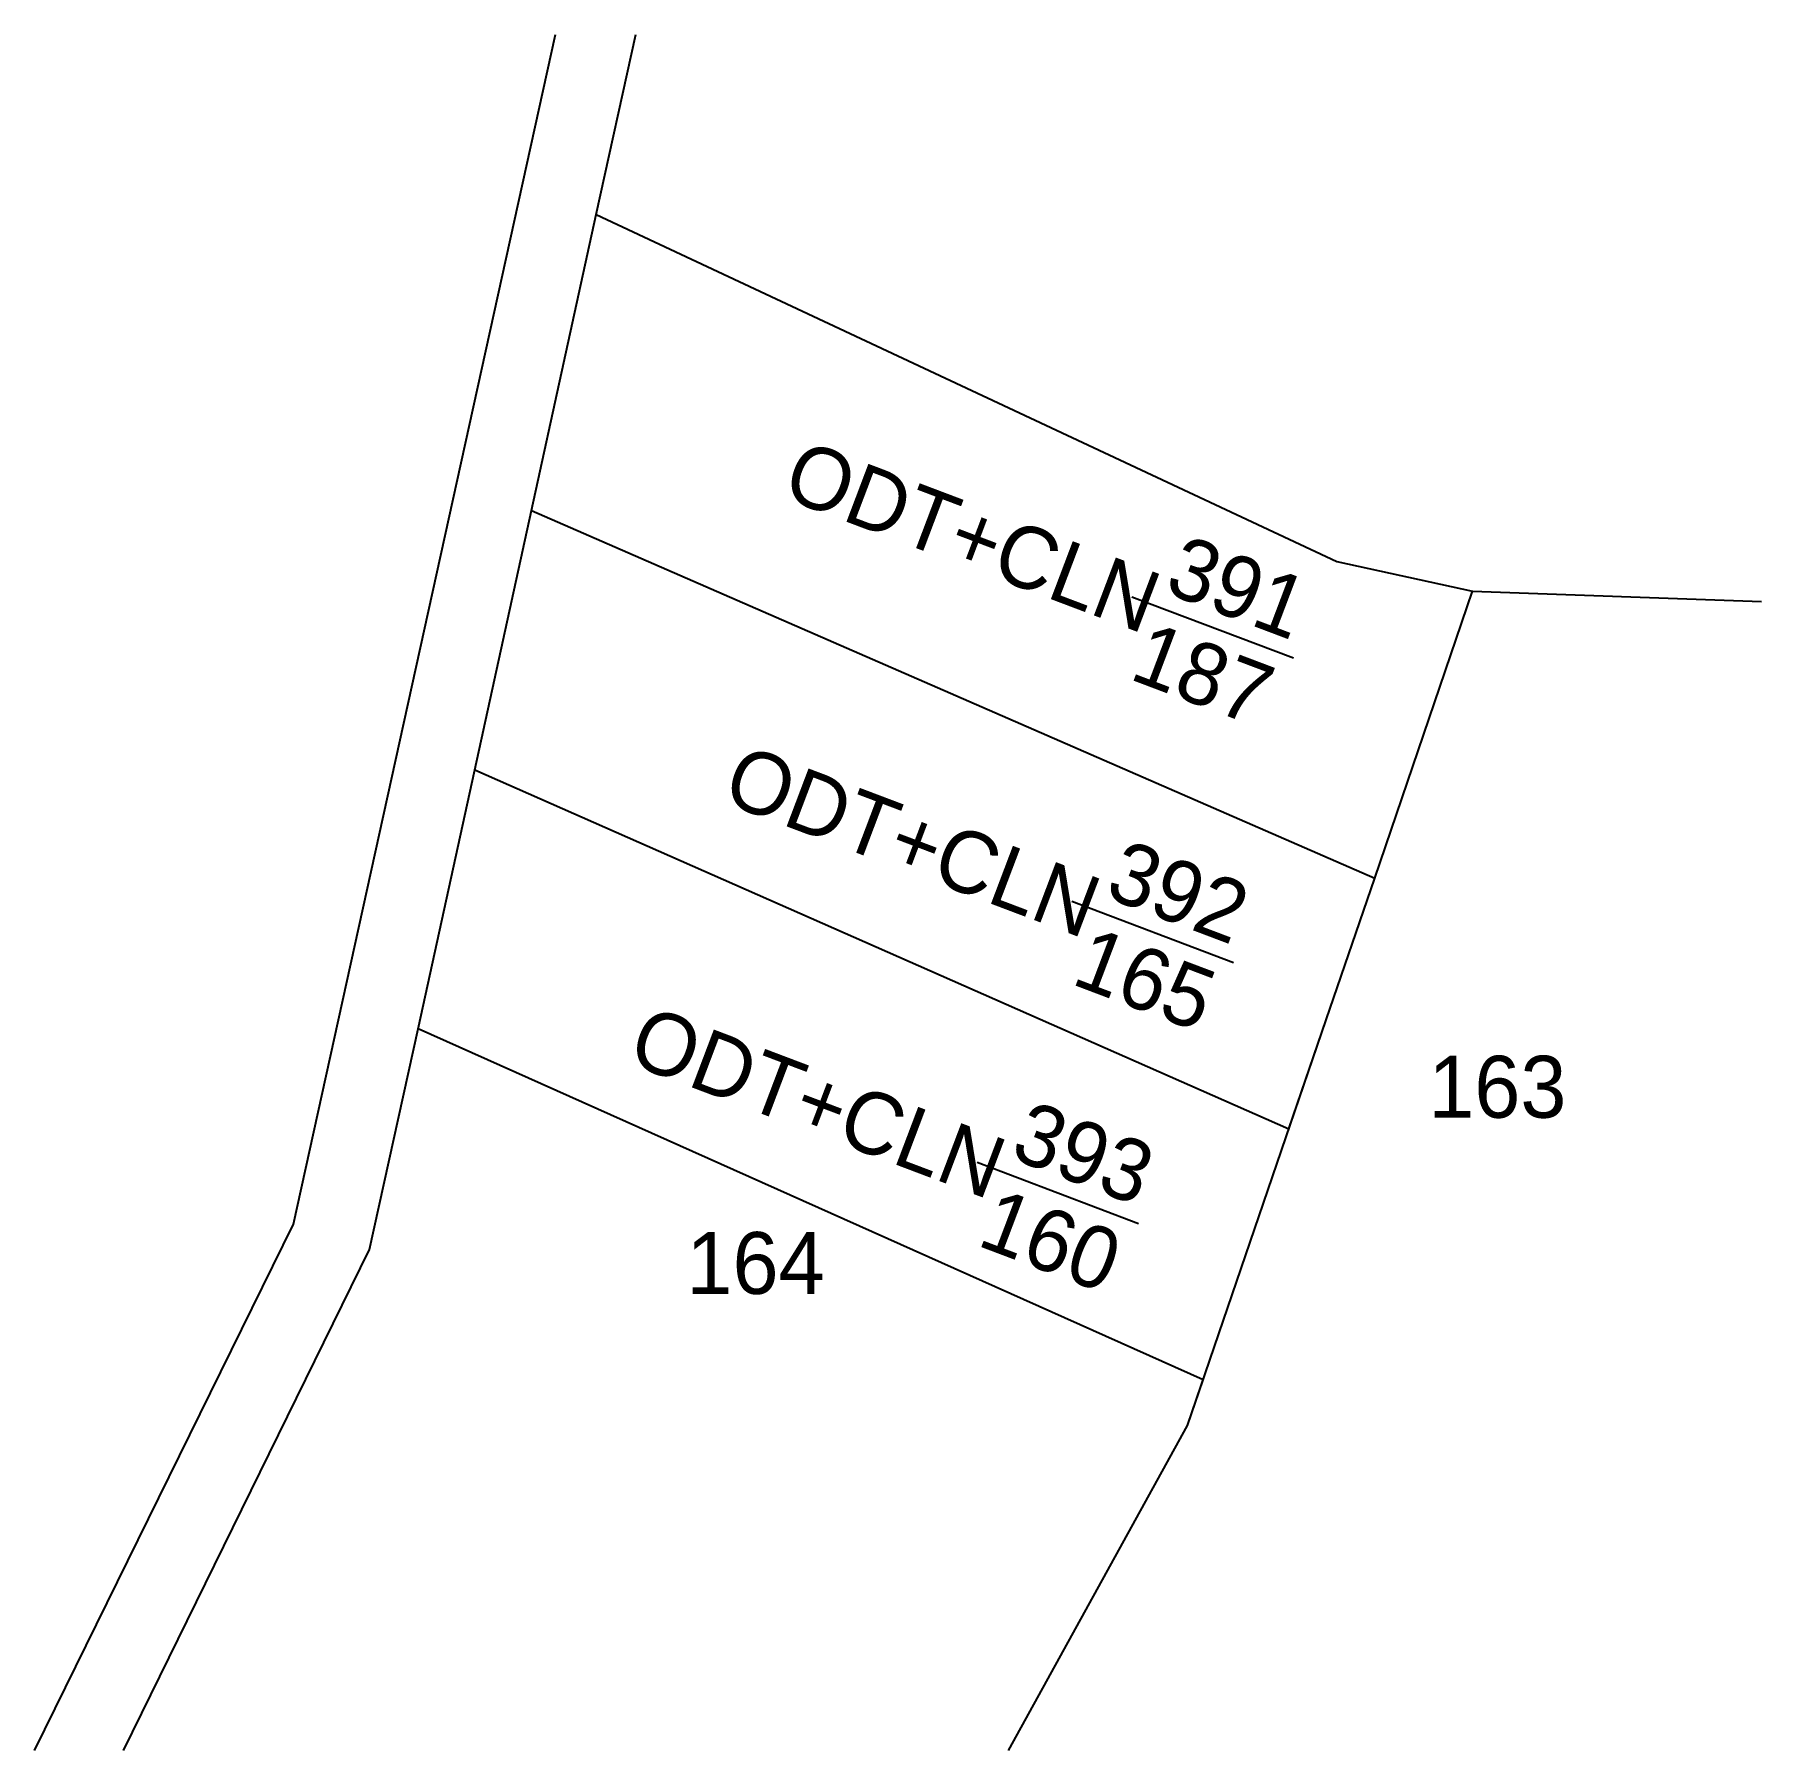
# Model space of a CAD drawing. Extents: x 552221.6 to 552267.1, y 1839295.2 to 1839340.5.
import ezdxf

# ---------------------------------------------------------------- set-up
doc = ezdxf.new("R2010")
doc.units = 0
for name, color, linetype in [('Level 10', 7, 'Continuous'), ('Level 13', 7, 'Continuous'), ('Level 23', 7, 'Continuous')]:
    doc.layers.add(name, color=color, linetype=linetype)

msp = doc.modelspace()

# ---------------------------------------------------------------- linework, layer by layer
at = {"layer": 'Level 10'}
for p, q in [((552234.67, 1839327.89), (552256.93, 1839318.19)), ((552256.93, 1839318.19), (552259.51, 1839325.76)), ((552259.51, 1839325.76), (552267.14, 1839325.49)), ((552255.646, 1839314.446), (552256.93, 1839318.19)), ((552251.99, 1839303.74), (552255.646, 1839314.446)), ((552247.261, 1839295.165), (552251.99, 1839303.74))]:
    msp.add_line(p, q, dxfattribs=at)
for points in [[(552236.38, 1839335.7), (552255.93, 1839326.55), (552259.51, 1839325.76)], [(552233.18, 1839321.05), (552254.66, 1839311.57), (552255.646, 1839314.446)], [(552251.99, 1839303.74), (552252.4, 1839304.95), (552231.68, 1839314.21)]]:
    msp.add_lwpolyline(points, dxfattribs=at)
at = {"layer": 'Level 13'}
for points in [[(552250.517, 1839325.616), (552254.783, 1839324.002)], [(552248.939, 1839317.58), (552253.204, 1839315.965)], [(552246.433, 1839310.69), (552250.698, 1839309.076)]]:
    msp.add_lwpolyline(points, dxfattribs=at)
at = {"layer": 'Level 23'}
for p, q in [((552228.39, 1839309.06), (552235.307, 1839340.454)), ((552236.38, 1839335.7), (552237.43, 1839340.454)), ((552234.67, 1839327.89), (552236.38, 1839335.7)), ((552233.18, 1839321.05), (552234.67, 1839327.89)), ((552231.68, 1839314.21), (552233.18, 1839321.05))]:
    msp.add_line(p, q, dxfattribs=at)
for points in [[(552223.905, 1839295.165), (552230.4, 1839308.39), (552231.68, 1839314.21)], [(552221.555, 1839295.165), (552228.39, 1839309.06)]]:
    msp.add_lwpolyline(points, dxfattribs=at)

# ---------------------------------------------------------------- texts
at = {"layer": 'Level 13'}
for s, p in [('ODT+CLN ', (552241.23, 1839328.26)), ('391', (552251.33, 1839325.75)), ('187', (552250.41, 1839323.46)), ('ODT+CLN ', (552239.65, 1839320.22)), ('392', (552249.76, 1839317.71)), ('165', (552248.88, 1839315.41)), ('ODT+CLN ', (552237.15, 1839313.33)), ('393', (552247.26, 1839310.82)), ('160', (552246.39, 1839308.51))]:
    msp.add_text(s, height=1.6344, rotation=339.2697, dxfattribs=at).set_placement(p)
for s, p in [('163', (552258.345, 1839311.865)), ('164', (552238.764, 1839307.214))]:
    msp.add_text(s, height=1.6344, dxfattribs=at).set_placement(p)

doc.saveas('drawing.dxf')
